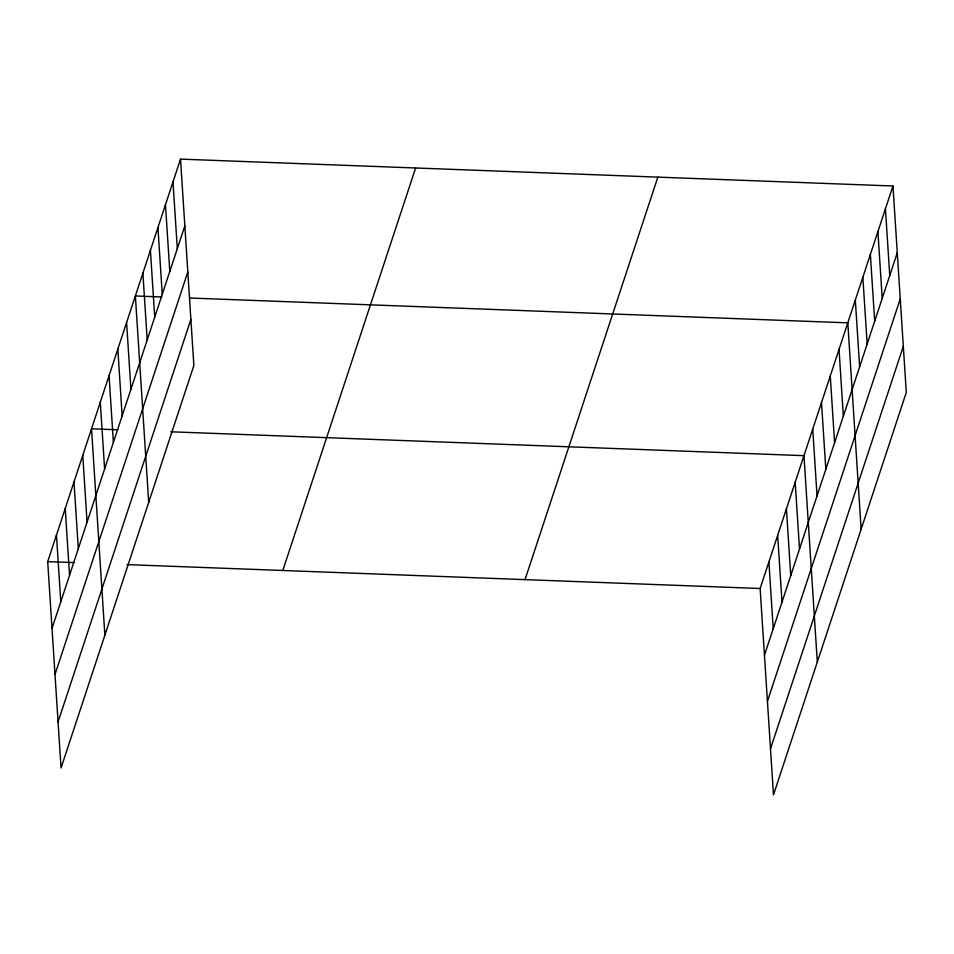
<?xml version="1.0" encoding="UTF-8"?>
<svg xmlns="http://www.w3.org/2000/svg" width="954" height="954" viewBox="0 0 954 954"><rect width="100%" height="100%" fill="white"/><g stroke="black" fill="none" stroke-linecap="round" stroke-linejoin="round"><path stroke-width="1.43" d="M180.521 159.115L193.865 365.501L61.044 768.006L47.7 561.62L180.521 159.115L892.956 185.994L906.3 392.38L773.479 794.885L760.135 588.499L892.956 185.994M52.017 628.376L184.837 225.871M54.998 674.454L187.819 271.95M58.063 721.928L190.883 319.423M282.801 570.492L415.622 167.987M525.034 579.627L657.855 177.122M764.452 655.255L897.273 252.75M767.433 701.333L900.254 298.829M770.498 748.807L903.319 346.302M161.81 296.968L135.361 295.967L148.705 502.353M189.727 298.018L847.796 322.846L861.14 529.231M117.974 429.789L91.524 428.787L104.88 635.185M170.873 431.78L803.96 455.666L817.316 662.064M47.7 561.62L74.15 562.61M127.049 564.613L760.135 588.499M885.431 208.807L889.748 275.563M877.895 231.607L882.223 298.375M870.37 254.42L874.687 321.176M862.845 277.232L867.162 343.989M855.321 300.033L859.637 366.801M839.031 349.414L843.348 416.171M830.266 375.971L834.583 442.739M821.501 402.54L825.818 469.296M812.736 429.109L817.053 495.865M795.195 482.235L799.512 548.991M786.43 508.804L790.747 575.56M777.665 535.361L781.982 602.129M768.9 561.93L773.217 628.686M172.996 181.928L177.313 248.684M165.471 204.728L169.788 271.496M157.935 227.541L162.252 294.297M150.41 250.353L154.727 317.11M142.885 273.154L147.202 339.91M126.596 322.535L130.913 389.292M117.831 349.092L122.148 415.861M109.066 375.661L113.383 442.417M100.301 402.23L104.618 468.986M82.76 455.356L87.076 522.112M73.995 481.925L78.311 548.681M65.23 508.482L69.547 575.25M56.465 535.051L60.782 601.807"/></g></svg>
